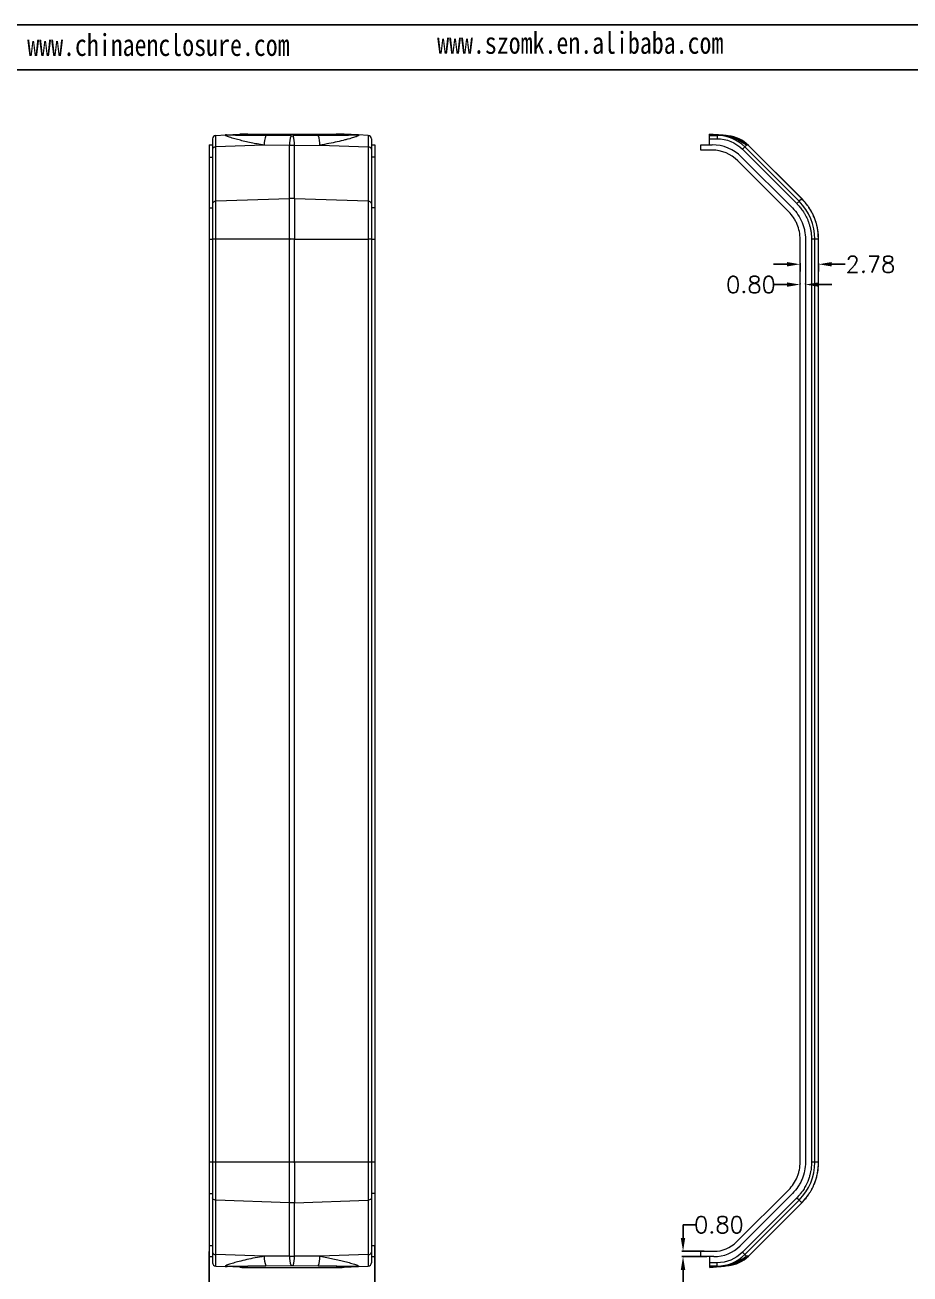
# Model space of a CAD drawing. Header units: inches. Extents: x 1153 to 4131, y 573 to 1071.
# Drawn here: x 3169 to 3302.7, y 668.8 to 857.4 of the extents above; entities that cross this region are included whole.
import ezdxf

# ---------------------------------------------------------------- set-up
doc = ezdxf.new("R2010")
doc.units = ezdxf.units.IN
doc.layers.add('文字', color=81, linetype='Continuous')
doc.styles.get("Standard").update_dxf_attribs({"font": 'txt', "bigfont": 'gbcbig.shx'})
doc.styles.add('宋体', font='', dxfattribs={"width": 0.8, "height": 3.5})
doc.styles.get('宋体').set_extended_font_data('SimSun')
doc.dimstyles.new('2.5', dxfattribs={"dimtxt": 2.5, "dimasz": 2, "dimexe": 0.18, "dimexo": 0.0625, "dimgap": 0.09, "dimtad": 0, "dimtih": 1, "dimtoh": 1, "dimzin": 0, "dimdsep": 46, "dimtxsty": 'Standard', "dimcen": 2, "dimadec": 0, "dimazin": 0, "dimtfac": 1, "dimtofl": 0, "dimtmove": 0, "dimatfit": 3, "dimfxl": 1, "dimtolj": 1, "dimtzin": 0, "dimarcsym": 0})

# ---------------------------------------------------------------- blocks, each defined once
blk = doc.blocks.new('*D358')
at = {"color": 0, "lineweight": -2}
for p, q in [((3196.84, 672.15), (3196.84, 661.2)), ((3221.84, 672.97), (3221.84, 661.2)), ((3198.84, 661.38), (3204.67, 661.38)), ((3219.84, 661.38), (3214.02, 661.38))]:
    blk.add_line(p, q, dxfattribs=at)
at = {"color": 0}
for points in [[(3198.84, 661.72), (3198.84, 661.05), (3196.84, 661.38)], [(3219.84, 661.72), (3219.84, 661.05), (3221.84, 661.38)]]:
    blk.add_solid(points, dxfattribs=at)
at = {"layer": 'Defpoints', "color": 0}
for p in [(3196.84, 672.21), (3221.84, 673.04), (3221.84, 661.38)]:
    blk.add_point(p, dxfattribs=at)
at = {"color": 0, "insert": (3209.34, 661.38), "char_height": 2.5, "attachment_point": 5}
blk.add_mtext('\\A1;25.00', dxfattribs=at)
blk = doc.blocks.new('*D359')
at = {"color": 0, "lineweight": -2}
for p, q in [((3268.42, 674.19), (3268.42, 676.19)), ((3268.42, 676.19), (3270.42, 676.19)), ((3271.59, 672.19), (3268.24, 672.19)), ((3272.03, 671.39), (3268.24, 671.39)), ((3268.42, 669.39), (3268.42, 667.39))]:
    blk.add_line(p, q, dxfattribs=at)
at = {"color": 0}
for points in [[(3268.08, 674.19), (3268.75, 674.19), (3268.42, 672.19)], [(3268.08, 669.39), (3268.75, 669.39), (3268.42, 671.39)]]:
    blk.add_solid(points, dxfattribs=at)
at = {"layer": 'Defpoints', "color": 0}
for p in [(3268.42, 672.19), (3271.65, 672.19), (3272.09, 671.39)]:
    blk.add_point(p, dxfattribs=at)
at = {"color": 0, "insert": (3273.84, 676.19), "char_height": 2.5, "attachment_point": 5}
blk.add_mtext('\\A1;0.80', dxfattribs=at)
blk = doc.blocks.new('*D360')
at = {"color": 0, "lineweight": -2}
for p, q in [((3284.11, 821.25), (3282.11, 821.25)), ((3286.11, 820.16), (3286.11, 821.43)), ((3288.89, 820.16), (3288.89, 821.43)), ((3290.89, 821.25), (3292.89, 821.25))]:
    blk.add_line(p, q, dxfattribs=at)
at = {"color": 0}
for points in [[(3284.11, 821.59), (3284.11, 820.92), (3286.11, 821.25)], [(3290.89, 821.59), (3290.89, 820.92), (3288.89, 821.25)]]:
    blk.add_solid(points, dxfattribs=at)
at = {"layer": 'Defpoints', "color": 0}
for p in [(3288.89, 821.25), (3286.11, 820.1), (3288.89, 820.1)]:
    blk.add_point(p, dxfattribs=at)
at = {"color": 0, "insert": (3296.73, 821.25), "char_height": 2.5, "attachment_point": 5}
blk.add_mtext('\\A1;2.78', dxfattribs=at)
blk = doc.blocks.new('*D361')
at = {"color": 0, "lineweight": -2}
for p, q in [((3284.11, 818.19), (3282.11, 818.19)), ((3286.11, 818.25), (3286.11, 818.37)), ((3286.91, 818.25), (3286.91, 818.37)), ((3288.91, 818.19), (3290.91, 818.19))]:
    blk.add_line(p, q, dxfattribs=at)
at = {"color": 0}
for points in [[(3284.11, 818.52), (3284.11, 817.85), (3286.11, 818.19)], [(3288.91, 818.52), (3288.91, 817.85), (3286.91, 818.19)]]:
    blk.add_solid(points, dxfattribs=at)
at = {"layer": 'Defpoints', "color": 0}
for p in [(3286.11, 818.19), (3286.11, 818.19), (3286.91, 818.19)]:
    blk.add_point(p, dxfattribs=at)
at = {"color": 0, "insert": (3278.68, 818.19), "char_height": 2.5, "attachment_point": 5}
blk.add_mtext('\\A1;0.80', dxfattribs=at)

msp = doc.modelspace()

# ---------------------------------------------------------------- linework, layer by layer
for p, q in [((3022.43, 857.39), (3424.699, 857.39)), ((3032.839, 850.617), (3417.927, 850.617))]:
    msp.add_line(p, q)
at = {"color": 7, "linetype": 'Continuous', "lineweight": 15}
for p, q in [((3197.819, 840.71), (3199.313, 840.785)), ((3197.819, 838.975), (3197.819, 840.71)), ((3199.313, 840.785), (3201.47, 840.893)), ((3202.657, 840.923), (3199.563, 840.768)), ((3202.657, 840.923), (3216.031, 840.923)), ((3209.194, 840.65), (3205.372, 840.679)), ((3213.315, 840.679), (3209.494, 840.65)), ((3219.125, 840.768), (3216.031, 840.923)), ((3219.374, 840.785), (3217.218, 840.893)), ((3220.869, 840.71), (3219.374, 840.785)), ((3220.869, 840.71), (3220.869, 838.975)), ((3272.442, 840.923), (3274.036, 840.768)), ((3273.553, 840.785), (3272.442, 840.893)), ((3272.442, 840.71), (3272.442, 840.893)), ((3272.442, 840.71), (3273.553, 840.71)), ((3272.442, 839.287), (3272.442, 840.211)), ((3272.442, 840.211), (3273.553, 840.211)), ((3273.553, 840.71), (3273.553, 840.785)), ((3273.553, 840.71), (3273.553, 840.211)), ((3275.251, 840.65), (3274.952, 840.679)), ((3196.844, 839.287), (3197.344, 839.287)), ((3196.844, 839.287), (3196.844, 837.441)), ((3197.344, 838.622), (3197.344, 830.412)), ((3205.123, 839.234), (3197.819, 838.975)), ((3197.819, 830.765), (3197.819, 838.975)), ((3208.944, 839.204), (3205.123, 839.234)), ((3208.944, 831.158), (3208.944, 839.204)), ((3209.743, 839.204), (3213.565, 839.234)), ((3209.743, 831.158), (3209.743, 839.204)), ((3213.565, 839.234), (3220.869, 838.975)), ((3220.869, 838.975), (3220.869, 830.765)), ((3221.344, 839.287), (3221.844, 839.287)), ((3221.344, 838.622), (3221.344, 830.412)), ((3221.844, 839.287), (3221.844, 837.441)), ((3271.092, 838.487), (3271.092, 839.287)), ((3271.092, 839.287), (3272.808, 839.287)), ((3272.808, 838.487), (3271.092, 838.487)), ((3277.742, 838.975), (3277.389, 838.622)), ((3277.389, 838.622), (3285.599, 830.412)), ((3278, 839.234), (3277.742, 838.975)), ((3285.952, 830.765), (3277.742, 838.975)), ((3278.3, 839.204), (3278, 839.234)), ((3286.346, 831.158), (3278.3, 839.204)), ((3286.355, 831.163), (3278.305, 839.213)), ((3196.844, 837.441), (3197.344, 837.441)), ((3196.844, 837.441), (3196.844, 829.758)), ((3221.844, 837.441), (3221.344, 837.441)), ((3221.844, 837.441), (3221.844, 829.758)), ((3284.38, 829.192), (3276.697, 836.876)), ((3277.263, 837.441), (3284.946, 829.758)), ((3208.944, 831.158), (3197.819, 830.765)), ((3220.869, 830.765), (3209.743, 831.158)), ((3286.346, 831.158), (3285.952, 830.765)), ((3196.844, 829.758), (3197.344, 829.758)), ((3221.844, 829.758), (3221.344, 829.758)), ((3196.844, 825.021), (3197.344, 825.021)), ((3196.844, 825.021), (3196.844, 685.652)), ((3197.344, 825.022), (3197.344, 685.651)), ((3208.944, 825.021), (3197.819, 825.021)), ((3197.819, 685.652), (3197.819, 825.021)), ((3208.944, 825.021), (3208.944, 825.184)), ((3208.944, 685.652), (3208.944, 825.021)), ((3209.743, 825.021), (3209.074, 825.021)), ((3209.743, 685.652), (3209.743, 825.021)), ((3209.743, 825.021), (3220.869, 825.021)), ((3220.869, 825.021), (3220.869, 685.652)), ((3221.344, 825.022), (3221.344, 685.651)), ((3221.344, 825.021), (3221.844, 825.021)), ((3221.844, 825.021), (3221.844, 685.652)), ((3286.108, 685.652), (3286.108, 825.021)), ((3286.908, 825.021), (3286.908, 685.652)), ((3287.832, 825.022), (3287.832, 685.651)), ((3288.331, 685.652), (3288.331, 825.021)), ((3288.888, 825.021), (3288.331, 825.021)), ((3288.888, 825.021), (3288.871, 825.185)), ((3288.888, 685.652), (3288.888, 825.021)), ((3288.898, 685.648), (3288.898, 825.025)), ((3197.344, 685.652), (3196.844, 685.652)), ((3208.944, 685.652), (3197.819, 685.652)), ((3209.743, 685.652), (3209.618, 685.652)), ((3209.743, 685.652), (3209.743, 685.529)), ((3220.869, 685.652), (3209.743, 685.652)), ((3221.844, 685.652), (3221.344, 685.652)), ((3288.888, 685.652), (3288.331, 685.652)), ((3276.5, 673.601), (3284.38, 681.481)), ((3196.844, 680.915), (3197.344, 680.915)), ((3196.844, 680.915), (3196.844, 673.035)), ((3197.344, 680.261), (3197.344, 672.051)), ((3208.944, 679.515), (3197.819, 679.908)), ((3197.819, 671.698), (3197.819, 679.908)), ((3208.944, 679.515), (3208.944, 679.639)), ((3208.944, 671.469), (3208.944, 679.515)), ((3209.743, 679.515), (3209.074, 679.515)), ((3209.743, 679.515), (3220.869, 679.908)), ((3209.743, 671.469), (3209.743, 679.515)), ((3220.869, 679.908), (3220.869, 671.698)), ((3221.844, 680.915), (3221.344, 680.915)), ((3221.344, 680.261), (3221.344, 672.051)), ((3221.844, 680.915), (3221.844, 673.035)), ((3284.946, 680.915), (3277.066, 673.035)), ((3285.599, 680.261), (3277.389, 672.051)), ((3277.742, 671.698), (3285.952, 679.908)), ((3278.3, 671.469), (3286.346, 679.515)), ((3278.305, 671.46), (3286.354, 679.509)), ((3286.346, 679.515), (3285.952, 679.908)), ((3286.346, 679.515), (3286.448, 679.64)), ((3286.346, 679.515), (3286.346, 679.515)), ((3197.344, 673.035), (3196.844, 673.035)), ((3196.844, 673.035), (3196.844, 671.387)), ((3205.12, 671.44), (3197.819, 671.698)), ((3197.819, 669.963), (3197.819, 671.698)), ((3220.869, 671.698), (3213.567, 671.44)), ((3220.869, 671.698), (3220.869, 669.963)), ((3221.844, 673.035), (3221.344, 673.035)), ((3221.844, 673.035), (3221.844, 671.387)), ((3271.092, 671.387), (3271.092, 672.187)), ((3271.092, 672.187), (3273.086, 672.187)), ((3277.742, 671.698), (3277.389, 672.051)), ((3278, 671.44), (3277.742, 671.698)), ((3196.844, 671.387), (3197.344, 671.387)), ((3197.819, 669.963), (3199.311, 669.888)), ((3201.468, 669.78), (3199.311, 669.888)), ((3202.655, 669.751), (3199.561, 669.905)), ((3202.655, 669.751), (3216.033, 669.751)), ((3208.944, 671.469), (3205.12, 671.44)), ((3205.37, 669.994), (3209.194, 670.023)), ((3209.494, 670.023), (3213.317, 669.994)), ((3213.567, 671.44), (3209.743, 671.469)), ((3219.126, 669.905), (3216.033, 669.751)), ((3217.22, 669.78), (3219.376, 669.888)), ((3219.376, 669.888), (3220.869, 669.963)), ((3221.344, 671.387), (3221.844, 671.387)), ((3273.086, 671.387), (3271.092, 671.387)), ((3272.442, 671.387), (3272.442, 670.462)), ((3273.553, 670.462), (3272.442, 670.462)), ((3272.442, 670.462), (3272.442, 669.963)), ((3273.553, 669.963), (3272.442, 669.963)), ((3272.442, 669.963), (3272.442, 669.78)), ((3272.442, 669.751), (3274.036, 669.905)), ((3272.442, 669.78), (3273.553, 669.888)), ((3273.553, 669.963), (3273.553, 670.462)), ((3273.553, 669.963), (3273.553, 669.888)), ((3274.952, 669.994), (3275.251, 670.023)), ((3278.3, 671.469), (3278, 671.44)), ((3278.166, 671.343), (3278.31, 671.465))]:
    msp.add_line(p, q, dxfattribs=at)
at = {"color": 8, "linetype": 'Continuous', "lineweight": 15}
for p, q in [((3219.374, 840.785), (3219.392, 840.78)), ((3286.346, 831.158), (3286.346, 831.158)), ((3209.618, 685.652), (3208.944, 685.652)), ((3199.293, 669.894), (3199.311, 669.888))]:
    msp.add_line(p, q, dxfattribs=at)
at = {"color": 7, "linetype": 'Continuous', "lineweight": 15}
for centre, radius, start, end in [((3197.844, 840.211), 0.5, 92.86241, 180), ((3199.365, 839.719), 1.068, 79.34272, 92.80337), ((3209.667, 839.193), 4.545, 160.91301, 179.48645), ((3213.489, 839.164), 4.545, 160.91301, 179.48645), ((3205.198, 839.164), 4.545, 0.51355, 19.08699), ((3209.02, 839.193), 4.545, 0.51355, 19.08699), ((3219.322, 839.719), 1.068, 87.19663, 100.65728), ((3220.844, 840.211), 0.5, 0, 87.13759), ((3273.655, 836.837), 3.949, 84.4594, 91.47538), ((3273.553, 834.787), 5.924, 45, 90), ((3274.471, 835.727), 4.975, 44.81121, 84.44653), ((3274.77, 835.698), 4.975, 44.81121, 84.44653), ((3197.774, 838.54), 0.438, 84.10711, 169.14308), ((3220.914, 838.54), 0.438, 10.85677, 95.89291), ((3272.808, 832.987), 6.3, 45, 90), ((3272.808, 832.987), 5.5, 45, 90), ((3273.086, 677.015), 4.829, 270, 315), ((3197.774, 672.133), 0.438, 190.85692, 275.89288), ((3220.914, 672.133), 0.438, 264.10712, 349.14308), ((3273.086, 677.015), 5.629, 270, 315), ((3273.553, 675.887), 5.924, 270, 315), ((3197.844, 670.462), 0.5, 180, 267.13759), ((3199.364, 670.955), 1.068, 267.19663, 280.65728), ((3209.665, 671.48), 4.545, 180.51355, 199.08699), ((3213.489, 671.509), 4.545, 180.51355, 199.08699), ((3205.198, 671.509), 4.545, 340.91301, 359.48645), ((3209.022, 671.48), 4.545, 340.91301, 359.48645), ((3219.324, 670.955), 1.068, 259.34272, 272.80337), ((3220.844, 670.462), 0.5, 272.86241, 0), ((3273.655, 673.836), 3.949, 268.52462, 275.5406), ((3274.471, 674.946), 4.975, 275.55347, 315.18879), ((3274.77, 674.975), 4.975, 275.55347, 315.18879)]:
    msp.add_arc(centre, radius, start, end, dxfattribs=at)
for points in [[(3197.344, 840.211), (3197.344, 840.211), (3197.344, 839.639), (3197.344, 838.622)], [(3202.657, 840.923), (3202.261, 840.923), (3201.865, 840.913), (3201.47, 840.893)], [(3209.194, 840.65), (3209.244, 840.65), (3209.344, 840.649), (3209.444, 840.65), (3209.494, 840.65)], [(3217.218, 840.893), (3216.823, 840.913), (3216.427, 840.923), (3216.031, 840.923)], [(3273.553, 840.211), (3274.992, 840.211), (3276.372, 839.639), (3277.389, 838.622)], [(3197.819, 825.021), (3197.819, 827.174), (3197.819, 829.246), (3197.819, 830.765)], [(3209.743, 831.158), (3209.743, 829.543), (3209.743, 827.309), (3209.743, 825.021)], [(3220.869, 830.765), (3220.869, 829.246), (3220.869, 827.174), (3220.869, 825.021)], [(3288.331, 825.021), (3288.336, 827.174), (3287.463, 829.246), (3285.952, 830.765)], [(3197.819, 679.908), (3197.819, 681.434), (3197.819, 683.502), (3197.819, 685.652)], [(3220.869, 685.652), (3220.869, 683.502), (3220.869, 681.429), (3220.869, 679.908)], [(3285.952, 679.908), (3287.471, 681.434), (3288.326, 683.502), (3288.331, 685.652)], [(3197.344, 672.051), (3197.344, 671.034), (3197.344, 670.462), (3197.344, 670.462)], [(3277.389, 672.051), (3276.372, 671.034), (3274.992, 670.462), (3273.553, 670.462)], [(3201.468, 669.78), (3201.863, 669.761), (3202.259, 669.751), (3202.655, 669.751)], [(3209.194, 670.023), (3209.294, 670.024), (3209.394, 670.024), (3209.494, 670.023)], [(3216.033, 669.751), (3216.428, 669.751), (3216.824, 669.761), (3217.22, 669.78)]]:
    msp.add_open_spline(points, degree=3, dxfattribs=at)
for points, knots in [([(3199.273, 840.716), (3199.25, 840.733), (3199.203, 840.768), (3199.264, 840.776), (3199.295, 840.78)], [0, 0, 0, 0, 0.4815136, 1, 1, 1, 1]), ([(3205.372, 840.679), (3205.117, 840.681), (3204.607, 840.685), (3203.92, 840.691), (3203.155, 840.697), (3202.395, 840.704), (3201.553, 840.713), (3200.918, 840.721), (3200.408, 840.728), (3200.092, 840.734), (3199.843, 840.739), (3199.69, 840.744), (3199.585, 840.748), (3199.536, 840.751), (3199.509, 840.752), (3199.49, 840.754), (3199.474, 840.756), (3199.467, 840.758), (3199.471, 840.76), (3199.478, 840.762), (3199.496, 840.764), (3199.526, 840.766), (3199.551, 840.767), (3199.563, 840.768)], [0, 0, 0, 0, 0.12490921, 0.24983228, 0.33617717, 0.49969287, 0.62235187, 0.74949331, 0.81201395, 0.87449305, 0.90572106, 0.9369537, 0.95265234, 0.96045162, 0.9643776, 0.9683414, 0.9728623, 0.97735993, 0.97962586, 0.98189359, 0.98641375, 0.99320072, 1, 1, 1, 1]), ([(3219.125, 840.768), (3219.136, 840.767), (3219.159, 840.766), (3219.188, 840.764), (3219.207, 840.762), (3219.216, 840.76), (3219.22, 840.759), (3219.215, 840.756), (3219.198, 840.754), (3219.178, 840.752), (3219.152, 840.751), (3219.103, 840.748), (3218.998, 840.744), (3218.845, 840.739), (3218.658, 840.735), (3218.469, 840.732), (3218.216, 840.728), (3217.521, 840.717), (3216.376, 840.704), (3215.101, 840.693), (3214.081, 840.685), (3213.57, 840.681), (3213.315, 840.679)], [0, 0, 0, 0, 0.0063469, 0.0126844, 0.0174275, 0.0198136, 0.0221922, 0.0269056, 0.0316506, 0.0356145, 0.0395406, 0.04734, 0.0630391, 0.0942725, 0.1255013, 0.1567885, 0.1880647, 0.2505074, 0.5002963, 0.7501617, 0.8750878, 1, 1, 1, 1]), ([(3219.392, 840.78), (3219.424, 840.776), (3219.485, 840.768), (3219.437, 840.733), (3219.415, 840.716)], [0, 0, 0, 0, 0.5184074, 1, 1, 1, 1]), ([(3221.344, 840.211), (3221.344, 840.21), (3221.344, 840.209), (3221.344, 840.196), (3221.344, 840.176), (3221.344, 840.147), (3221.344, 840.091), (3221.344, 839.988), (3221.344, 839.806), (3221.344, 839.576), (3221.344, 839.33), (3221.344, 839.089), (3221.344, 838.866), (3221.344, 838.704), (3221.344, 838.622)], [0, 0, 0, 0, 0.0495787, 0.0990547, 0.148503, 0.1979987, 0.2476168, 0.3737532, 0.5000135, 0.6261499, 0.7524102, 0.8349708, 0.9173847, 1, 1, 1, 1]), ([(3272.442, 840.211), (3272.442, 840.231), (3272.442, 840.272), (3272.442, 840.332), (3272.442, 840.402), (3272.442, 840.479), (3272.442, 840.557), (3272.442, 840.623), (3272.442, 840.67), (3272.442, 840.701), (3272.442, 840.707), (3272.442, 840.71)], [0, 0, 0, 0, 0.0797994, 0.1596621, 0.2407694, 0.3689248, 0.5000653, 0.6282219, 0.7593636, 0.8789593, 1, 1, 1, 1]), ([(3278, 839.234), (3277.956, 839.265), (3277.87, 839.325), (3277.733, 839.418), (3277.595, 839.508), (3277.392, 839.635), (3277.108, 839.804), (3276.688, 840.026), (3276.266, 840.217), (3275.846, 840.376), (3275.544, 840.473), (3275.279, 840.548), (3275.058, 840.603), (3274.823, 840.654), (3274.573, 840.698), (3274.314, 840.735), (3274.053, 840.761), (3273.797, 840.779), (3273.634, 840.783), (3273.553, 840.785)], [0, 0, 0, 0, 0.0679007, 0.1320901, 0.1925948, 0.2494466, 0.3784305, 0.4969944, 0.6216806, 0.6865088, 0.7466268, 0.7782609, 0.8099154, 0.8421026, 0.8736597, 0.9068435, 0.9385412, 0.9693706, 1, 1, 1, 1]), ([(3274.952, 840.679), (3274.932, 840.681), (3274.892, 840.685), (3274.833, 840.691), (3274.767, 840.697), (3274.696, 840.704), (3274.606, 840.713), (3274.522, 840.721), (3274.444, 840.728), (3274.389, 840.734), (3274.329, 840.739), (3274.283, 840.744), (3274.243, 840.748), (3274.215, 840.751), (3274.197, 840.752), (3274.18, 840.754), (3274.159, 840.756), (3274.136, 840.758), (3274.117, 840.76), (3274.1, 840.762), (3274.079, 840.764), (3274.056, 840.766), (3274.043, 840.767), (3274.036, 840.768)], [0, 0, 0, 0, 0.12490921, 0.24983228, 0.33617717, 0.49969287, 0.62235187, 0.74949331, 0.81201395, 0.87449305, 0.90572106, 0.9369537, 0.95265234, 0.96045162, 0.9643776, 0.9683414, 0.9728623, 0.97735993, 0.97962586, 0.98189359, 0.98641375, 0.99320072, 1, 1, 1, 1]), ([(3209.743, 839.204), (3209.655, 839.206), (3209.477, 839.209), (3209.21, 839.209), (3209.033, 839.206), (3208.944, 839.204)], [0, 0, 0, 0, 0.3333461, 0.6666539, 1, 1, 1, 1]), ([(3197.819, 830.765), (3197.761, 830.763), (3197.7, 830.753), (3197.583, 830.717), (3197.527, 830.689), (3197.436, 830.621), (3197.4, 830.58), (3197.354, 830.496), (3197.344, 830.452), (3197.344, 830.412)], [0, 0, 0, 0, 0.25, 0.25, 0.5, 0.5, 0.75, 0.75, 1, 1, 1, 1]), ([(3197.344, 830.412), (3197.344, 830.353), (3197.344, 830.227), (3197.344, 830.015), (3197.344, 829.769), (3197.344, 829.486), (3197.344, 829.162), (3197.344, 828.796), (3197.344, 828.386), (3197.344, 827.961), (3197.344, 827.526), (3197.344, 827.088), (3197.344, 826.617), (3197.344, 826.113), (3197.344, 825.578), (3197.344, 825.211), (3197.344, 825.022)], [0, 0, 0, 0, 0.0413847, 0.0888375, 0.1423323, 0.2018482, 0.2673716, 0.3388985, 0.4164375, 0.5000138, 0.5726413, 0.6494335, 0.7304543, 0.8157949, 0.9055838, 1, 1, 1, 1]), ([(3209.743, 831.158), (3209.657, 831.16), (3209.497, 831.165), (3209.278, 831.165), (3209.098, 831.162), (3208.991, 831.159), (3208.944, 831.158)], [0, 0, 0, 0, 0.3244676, 0.599352, 0.8245371, 1, 1, 1, 1]), ([(3221.344, 830.412), (3221.344, 830.452), (3221.334, 830.496), (3221.288, 830.58), (3221.252, 830.621), (3221.16, 830.689), (3221.104, 830.717), (3220.987, 830.753), (3220.926, 830.763), (3220.869, 830.765)], [0, 0, 0, 0, 0.25, 0.25, 0.5, 0.5, 0.75, 0.75, 1, 1, 1, 1]), ([(3221.344, 830.412), (3221.344, 830.353), (3221.344, 830.234), (3221.344, 830.049), (3221.344, 829.859), (3221.344, 829.663), (3221.344, 829.462), (3221.344, 829.12), (3221.344, 828.62), (3221.344, 827.943), (3221.344, 827.239), (3221.344, 826.594), (3221.344, 826.019), (3221.344, 825.521), (3221.344, 825.189), (3221.344, 825.022)], [0, 0, 0, 0, 0.0416599, 0.0832982, 0.1249614, 0.1666962, 0.208549, 0.2505658, 0.3751234, 0.5000141, 0.6248194, 0.7494637, 0.8332858, 0.9166737, 1, 1, 1, 1]), ([(3285.952, 830.765), (3285.95, 830.763), (3285.941, 830.753), (3285.905, 830.717), (3285.877, 830.689), (3285.809, 830.621), (3285.768, 830.58), (3285.684, 830.496), (3285.64, 830.452), (3285.599, 830.412)], [0, 0, 0, 0, 0.25, 0.25, 0.5, 0.5, 0.75, 0.75, 1, 1, 1, 1]), ([(3285.599, 830.412), (3285.657, 830.353), (3285.782, 830.227), (3285.972, 830.015), (3286.177, 829.769), (3286.392, 829.486), (3286.614, 829.162), (3286.836, 828.796), (3287.054, 828.386), (3287.247, 827.961), (3287.413, 827.526), (3287.552, 827.088), (3287.669, 826.617), (3287.76, 826.113), (3287.821, 825.578), (3287.828, 825.211), (3287.832, 825.022)], [0, 0, 0, 0, 0.0413847, 0.0888375, 0.1423323, 0.2018482, 0.2673716, 0.3388985, 0.4164375, 0.5000138, 0.5726413, 0.6494335, 0.7304543, 0.8157949, 0.9055838, 1, 1, 1, 1]), ([(3288.898, 825.013), (3288.888, 825.338), (3288.872, 825.871), (3288.77, 826.535), (3288.67, 827.012), (3288.563, 827.425), (3288.432, 827.839), (3288.253, 828.32), (3288.023, 828.839), (3287.777, 829.298), (3287.546, 829.681), (3287.293, 830.063), (3286.991, 830.462), (3286.709, 830.792), (3286.526, 830.989), (3286.424, 831.093), (3286.376, 831.142), (3286.358, 831.16), (3286.353, 831.165), (3286.351, 831.167), (3286.351, 831.167), (3286.35, 831.168)], [0, 0, 0, 0, 0.1428794, 0.2335035, 0.2946469, 0.3567021, 0.4207149, 0.4850809, 0.5816989, 0.6699243, 0.7134081, 0.7779323, 0.8710229, 0.9325949, 0.968527, 0.9888018, 0.9965339, 0.9989322, 0.9996493, 0.9998726, 1, 1, 1, 1]), ([(3196.844, 829.758), (3196.844, 829.446), (3196.844, 829.106), (3196.844, 828.372), (3196.844, 827.987), (3196.844, 827.384), (3196.844, 827.179), (3196.844, 826.759), (3196.844, 826.544), (3196.844, 825.898), (3196.844, 825.463), (3196.844, 825.021)], [0, 0, 0, 0, 0.25, 0.25, 0.5, 0.5, 0.625, 0.625, 0.75, 0.75, 1, 1, 1, 1]), ([(3221.844, 829.758), (3221.844, 829.446), (3221.844, 829.106), (3221.844, 828.372), (3221.844, 827.987), (3221.844, 827.384), (3221.844, 827.179), (3221.844, 826.759), (3221.844, 826.544), (3221.844, 825.898), (3221.844, 825.463), (3221.844, 825.021)], [0, 0, 0, 0, 0.25, 0.25, 0.5, 0.5, 0.625, 0.625, 0.75, 0.75, 1, 1, 1, 1]), ([(3286.108, 825.021), (3286.108, 825.41), (3286.07, 825.795), (3285.918, 826.557), (3285.805, 826.924), (3285.585, 827.456), (3285.503, 827.629), (3285.322, 827.97), (3285.221, 828.137), (3284.899, 828.619), (3284.655, 828.918), (3284.38, 829.192)], [0, 0, 0, 0, 0.25, 0.25, 0.5, 0.5, 0.625, 0.625, 0.75, 0.75, 1, 1, 1, 1]), ([(3284.946, 829.758), (3285.258, 829.446), (3285.536, 829.106), (3286.026, 828.372), (3286.231, 827.987), (3286.481, 827.384), (3286.555, 827.179), (3286.682, 826.759), (3286.736, 826.544), (3286.864, 825.898), (3286.908, 825.463), (3286.908, 825.021)], [0, 0, 0, 0, 0.25, 0.25, 0.5, 0.5, 0.625, 0.625, 0.75, 0.75, 1, 1, 1, 1]), ([(3197.819, 825.021), (3197.692, 825.021), (3197.569, 825.022), (3197.394, 825.022), (3197.344, 825.022), (3197.344, 825.022)], [0, 0, 0, 0, 0.5, 0.5, 1, 1, 1, 1]), ([(3208.944, 825.188), (3208.968, 825.155), (3209.005, 825.106), (3209.037, 825.048), (3209.055, 825.028), (3209.061, 825.023), (3209.07, 825.019), (3209.077, 825.019), (3209.083, 825.018)], [0, 0, 0, 0, 0.53835488, 0.81944163, 0.87637877, 0.90040564, 0.92168704, 1, 1, 1, 1]), ([(3221.344, 825.022), (3221.344, 825.022), (3221.293, 825.022), (3221.119, 825.022), (3220.995, 825.021), (3220.869, 825.021)], [0, 0, 0, 0, 0.5, 0.5, 1, 1, 1, 1]), ([(3288.331, 825.021), (3288.325, 825.021), (3288.268, 825.022), (3288.085, 825.022), (3287.959, 825.022), (3287.832, 825.022)], [0, 0, 0, 0, 0.5, 0.5, 1, 1, 1, 1]), ([(3196.844, 685.652), (3196.844, 685.211), (3196.844, 684.774), (3196.844, 683.908), (3196.844, 683.491), (3196.844, 682.887), (3196.844, 682.69), (3196.844, 682.304), (3196.844, 682.113), (3196.844, 681.566), (3196.844, 681.227), (3196.844, 680.915)], [0, 0, 0, 0, 0.25, 0.25, 0.5, 0.5, 0.625, 0.625, 0.75, 0.75, 1, 1, 1, 1]), ([(3197.819, 685.652), (3197.761, 685.652), (3197.7, 685.652), (3197.583, 685.651), (3197.527, 685.651), (3197.436, 685.651), (3197.4, 685.651), (3197.354, 685.651), (3197.344, 685.651), (3197.344, 685.651)], [0, 0, 0, 0, 0.25, 0.25, 0.5, 0.5, 0.75, 0.75, 1, 1, 1, 1]), ([(3197.344, 685.651), (3197.344, 685.574), (3197.344, 685.399), (3197.344, 685.103), (3197.344, 684.742), (3197.344, 684.319), (3197.344, 683.836), (3197.344, 683.297), (3197.344, 682.658), (3197.344, 681.993), (3197.344, 681.372), (3197.344, 680.891), (3197.344, 680.535), (3197.344, 680.342), (3197.344, 680.261)], [0, 0, 0, 0, 0.03838032, 0.087887, 0.1484349, 0.21994989, 0.30238406, 0.39573173, 0.50004719, 0.64329709, 0.76496653, 0.86508524, 0.94350737, 1, 1, 1, 1]), ([(3209.749, 685.52), (3209.727, 685.552), (3209.697, 685.598), (3209.653, 685.64), (3209.628, 685.653), (3209.616, 685.655), (3209.61, 685.655)], [0, 0, 0, 0, 0.584797, 0.8147407, 0.9115375, 1, 1, 1, 1]), ([(3221.344, 685.651), (3221.344, 685.651), (3221.334, 685.651), (3221.288, 685.651), (3221.252, 685.651), (3221.16, 685.652), (3221.104, 685.652), (3220.987, 685.652), (3220.926, 685.652), (3220.869, 685.652)], [0, 0, 0, 0, 0.25, 0.25, 0.5, 0.5, 0.75, 0.75, 1, 1, 1, 1]), ([(3221.344, 685.651), (3221.344, 685.568), (3221.344, 685.401), (3221.344, 685.152), (3221.344, 684.904), (3221.344, 684.655), (3221.344, 684.407), (3221.344, 683.998), (3221.344, 683.434), (3221.344, 682.73), (3221.344, 682.054), (3221.344, 681.482), (3221.344, 681.009), (3221.344, 680.62), (3221.344, 680.381), (3221.344, 680.261)], [0, 0, 0, 0, 0.0416828, 0.08333863, 0.12501418, 0.16675603, 0.20861058, 0.25062384, 0.37516, 0.50001711, 0.62478282, 0.74941233, 0.8332271, 0.91663241, 1, 1, 1, 1]), ([(3221.844, 685.652), (3221.844, 685.211), (3221.844, 684.774), (3221.844, 683.908), (3221.844, 683.491), (3221.844, 682.887), (3221.844, 682.69), (3221.844, 682.304), (3221.844, 682.113), (3221.844, 681.566), (3221.844, 681.227), (3221.844, 680.915)], [0, 0, 0, 0, 0.25, 0.25, 0.5, 0.5, 0.625, 0.625, 0.75, 0.75, 1, 1, 1, 1]), ([(3284.38, 681.481), (3284.655, 681.755), (3284.9, 682.055), (3285.331, 682.701), (3285.512, 683.04), (3285.732, 683.571), (3285.797, 683.752), (3285.909, 684.121), (3285.956, 684.311), (3286.07, 684.879), (3286.108, 685.263), (3286.108, 685.652)], [0, 0, 0, 0, 0.25, 0.25, 0.5, 0.5, 0.625, 0.625, 0.75, 0.75, 1, 1, 1, 1]), ([(3286.908, 685.652), (3286.908, 685.211), (3286.864, 684.774), (3286.692, 683.908), (3286.564, 683.491), (3286.315, 682.887), (3286.221, 682.69), (3286.015, 682.304), (3285.901, 682.113), (3285.535, 681.566), (3285.258, 681.227), (3284.946, 680.915)], [0, 0, 0, 0, 0.25, 0.25, 0.5, 0.5, 0.625, 0.625, 0.75, 0.75, 1, 1, 1, 1]), ([(3287.832, 685.651), (3287.831, 685.574), (3287.83, 685.399), (3287.815, 685.103), (3287.781, 684.742), (3287.719, 684.319), (3287.618, 683.836), (3287.466, 683.297), (3287.232, 682.658), (3286.912, 681.993), (3286.529, 681.372), (3286.171, 680.891), (3285.866, 680.535), (3285.678, 680.342), (3285.599, 680.261)], [0, 0, 0, 0, 0.03838032, 0.087887, 0.1484349, 0.21994989, 0.30238406, 0.39573173, 0.50004719, 0.64329709, 0.76496653, 0.86508524, 0.94350737, 1, 1, 1, 1]), ([(3286.345, 679.501), (3286.569, 679.738), (3286.936, 680.126), (3287.334, 680.669), (3287.6, 681.078), (3287.816, 681.446), (3288.017, 681.831), (3288.23, 682.298), (3288.435, 682.829), (3288.586, 683.327), (3288.692, 683.762), (3288.784, 684.21), (3288.852, 684.705), (3288.885, 685.137), (3288.895, 685.405), (3288.897, 685.55), (3288.897, 685.619), (3288.898, 685.644), (3288.898, 685.652), (3288.898, 685.654), (3288.898, 685.655), (3288.898, 685.655)], [0, 0, 0, 0, 0.1430488, 0.2338887, 0.2950823, 0.3571132, 0.4211295, 0.4854955, 0.5821306, 0.6705021, 0.7139099, 0.778319, 0.8712894, 0.932754, 0.9685937, 0.9888199, 0.9965435, 0.9989377, 0.9996523, 0.9998742, 1, 1, 1, 1]), ([(3288.331, 685.652), (3288.328, 685.652), (3288.315, 685.652), (3288.263, 685.651), (3288.225, 685.651), (3288.128, 685.651), (3288.071, 685.651), (3287.951, 685.651), (3287.889, 685.651), (3287.832, 685.651)], [0, 0, 0, 0, 0.25, 0.25, 0.5, 0.5, 0.75, 0.75, 1, 1, 1, 1]), ([(3197.819, 679.908), (3197.692, 679.913), (3197.569, 679.953), (3197.394, 680.083), (3197.344, 680.172), (3197.344, 680.261)], [0, 0, 0, 0, 0.5, 0.5, 1, 1, 1, 1]), ([(3208.944, 679.631), (3208.968, 679.607), (3209.005, 679.571), (3209.036, 679.528), (3209.055, 679.514), (3209.061, 679.512), (3209.07, 679.51), (3209.077, 679.509), (3209.083, 679.508)], [0, 0, 0, 0, 0.5436213, 0.8247574, 0.878328, 0.9007359, 0.920922, 1, 1, 1, 1]), ([(3221.344, 680.261), (3221.344, 680.172), (3221.293, 680.083), (3221.119, 679.953), (3220.995, 679.913), (3220.869, 679.908)], [0, 0, 0, 0, 0.5, 0.5, 1, 1, 1, 1]), ([(3285.952, 679.908), (3285.948, 679.913), (3285.908, 679.953), (3285.778, 680.083), (3285.689, 680.172), (3285.599, 680.261)], [0, 0, 0, 0, 0.5, 0.5, 1, 1, 1, 1]), ([(3221.344, 672.051), (3221.344, 672.002), (3221.344, 671.903), (3221.344, 671.764), (3221.344, 671.63), (3221.344, 671.502), (3221.344, 671.319), (3221.344, 671.097), (3221.344, 670.867), (3221.344, 670.686), (3221.344, 670.571), (3221.344, 670.504), (3221.344, 670.469), (3221.344, 670.464), (3221.344, 670.462)], [0, 0, 0, 0, 0.0495787, 0.0990547, 0.148503, 0.1979987, 0.2476168, 0.3737532, 0.5000135, 0.6261499, 0.7524102, 0.8349708, 0.9173847, 1, 1, 1, 1]), ([(3199.271, 669.957), (3199.249, 669.94), (3199.201, 669.905), (3199.262, 669.898), (3199.293, 669.894)], [0, 0, 0, 0, 0.4815218, 1, 1, 1, 1]), ([(3199.561, 669.905), (3199.55, 669.906), (3199.527, 669.907), (3199.498, 669.909), (3199.479, 669.911), (3199.47, 669.913), (3199.466, 669.915), (3199.471, 669.917), (3199.488, 669.919), (3199.508, 669.921), (3199.534, 669.923), (3199.583, 669.925), (3199.688, 669.929), (3199.841, 669.934), (3200.028, 669.938), (3200.217, 669.942), (3200.47, 669.946), (3201.165, 669.956), (3202.31, 669.969), (3203.584, 669.98), (3204.605, 669.988), (3205.115, 669.992), (3205.37, 669.994)], [0, 0, 0, 0, 0.0063469, 0.0126844, 0.0174275, 0.0198136, 0.0221922, 0.0269056, 0.0316506, 0.0356145, 0.0395406, 0.04734, 0.0630391, 0.0942725, 0.1255013, 0.1567885, 0.1880647, 0.2505074, 0.5002963, 0.7501617, 0.8750878, 1, 1, 1, 1]), ([(3208.944, 671.469), (3209.033, 671.467), (3209.21, 671.465), (3209.477, 671.465), (3209.655, 671.467), (3209.743, 671.469)], [0, 0, 0, 0, 0.3333461, 0.6666539, 1, 1, 1, 1]), ([(3213.317, 669.994), (3213.573, 669.992), (3214.083, 669.988), (3214.769, 669.983), (3215.534, 669.976), (3216.294, 669.969), (3217.137, 669.961), (3217.771, 669.952), (3218.282, 669.945), (3218.597, 669.94), (3218.846, 669.934), (3219, 669.929), (3219.105, 669.925), (3219.153, 669.923), (3219.18, 669.921), (3219.199, 669.919), (3219.216, 669.917), (3219.222, 669.915), (3219.218, 669.913), (3219.211, 669.912), (3219.193, 669.909), (3219.163, 669.907), (3219.139, 669.906), (3219.126, 669.905)], [0, 0, 0, 0, 0.12490921, 0.24983228, 0.33617716, 0.49969287, 0.62235187, 0.74949331, 0.81201395, 0.87449305, 0.90572106, 0.9369537, 0.95265234, 0.96045162, 0.9643776, 0.9683414, 0.9728623, 0.97735993, 0.97962586, 0.98189359, 0.98641375, 0.99320072, 1, 1, 1, 1]), ([(3219.416, 669.957), (3219.439, 669.94), (3219.486, 669.905), (3219.426, 669.898), (3219.394, 669.894)], [0, 0, 0, 0, 0.4815364, 1, 1, 1, 1]), ([(3278, 671.44), (3277.956, 671.409), (3277.87, 671.348), (3277.734, 671.255), (3277.596, 671.164), (3277.437, 671.064), (3277.274, 670.967), (3277.09, 670.863), (3276.906, 670.762), (3276.686, 670.649), (3276.441, 670.535), (3276.212, 670.439), (3276.009, 670.359), (3275.848, 670.3), (3275.671, 670.24), (3275.495, 670.186), (3275.292, 670.128), (3275.106, 670.081), (3274.938, 670.045), (3274.78, 670.011), (3274.577, 669.975), (3274.365, 669.946), (3274.193, 669.927), (3274.045, 669.913), (3273.898, 669.901), (3273.764, 669.894), (3273.671, 669.891), (3273.605, 669.889), (3273.568, 669.888), (3273.553, 669.888)], [0, 0, 0, 0, 0.0676976, 0.1317939, 0.1923475, 0.2493926, 0.3247701, 0.3734207, 0.4344867, 0.4969381, 0.559098, 0.6216762, 0.6522604, 0.6842125, 0.7144478, 0.7466515, 0.7730202, 0.8099333, 0.8269451, 0.8418349, 0.8736769, 0.9053373, 0.9211014, 0.9368305, 0.9594328, 0.9750631, 0.9861725, 0.9942399, 1, 1, 1, 1]), ([(3274.036, 669.905), (3274.042, 669.906), (3274.055, 669.907), (3274.076, 669.909), (3274.097, 669.911), (3274.114, 669.913), (3274.133, 669.915), (3274.158, 669.917), (3274.18, 669.919), (3274.197, 669.921), (3274.215, 669.923), (3274.243, 669.925), (3274.283, 669.929), (3274.329, 669.934), (3274.374, 669.938), (3274.411, 669.942), (3274.452, 669.946), (3274.563, 669.956), (3274.692, 669.969), (3274.805, 669.98), (3274.891, 669.988), (3274.932, 669.992), (3274.952, 669.994)], [0, 0, 0, 0, 0.0063469, 0.0126844, 0.0174275, 0.0198136, 0.0221922, 0.0269056, 0.0316506, 0.0356145, 0.0395406, 0.04734, 0.0630391, 0.0942725, 0.1255013, 0.1567885, 0.1880647, 0.2505074, 0.5002963, 0.7501617, 0.8750878, 1, 1, 1, 1])]:
    msp.add_open_spline(points, degree=3, knots=knots, dxfattribs=at)
at = {"color": 8, "linetype": 'Continuous', "lineweight": 15}
for points, knots in [([(3205.123, 839.234), (3204.776, 839.295), (3204.122, 839.41), (3203.146, 839.602), (3202.226, 839.804), (3201.319, 840.026), (3200.475, 840.253), (3199.834, 840.455), (3199.464, 840.604), (3199.299, 840.684), (3199.278, 840.71), (3199.273, 840.716)], [0, 0, 0, 0, 0.147859, 0.2792218, 0.4236104, 0.5563344, 0.6959121, 0.8355257, 0.9062731, 0.9775116, 1, 1, 1, 1]), ([(3219.415, 840.716), (3219.409, 840.71), (3219.388, 840.684), (3219.26, 840.621), (3219.091, 840.549), (3218.899, 840.477), (3218.627, 840.386), (3218.259, 840.273), (3217.828, 840.15), (3217.14, 839.968), (3216.169, 839.735), (3214.9, 839.471), (3214.018, 839.314), (3213.565, 839.234)], [0, 0, 0, 0, 0.0224798, 0.0927052, 0.1282335, 0.1645517, 0.2257004, 0.2922279, 0.3648049, 0.4439467, 0.6233399, 0.8066062, 1, 1, 1, 1]), ([(3208.944, 825.184), (3208.944, 825.699), (3208.944, 826.781), (3208.944, 828.36), (3208.944, 829.884), (3208.944, 830.733), (3208.944, 831.158)], [0, 0, 0, 0, 0.2321065, 0.4876797, 0.7432401, 1, 1, 1, 1]), ([(3288.871, 825.185), (3288.842, 825.699), (3288.779, 826.781), (3288.269, 828.36), (3287.485, 829.884), (3286.726, 830.733), (3286.346, 831.158)], [0, 0, 0, 0, 0.23206794, 0.48765402, 0.74322722, 1, 1, 1, 1]), ([(3208.944, 679.639), (3208.944, 680.025), (3208.944, 680.835), (3208.944, 682.313), (3208.944, 683.946), (3208.944, 685.082), (3208.944, 685.652)], [0, 0, 0, 0, 0.2325229, 0.4879602, 0.7433831, 1, 1, 1, 1]), ([(3209.743, 685.529), (3209.743, 685.001), (3209.743, 683.905), (3209.743, 682.313), (3209.743, 680.789), (3209.743, 679.94), (3209.743, 679.515)], [0, 0, 0, 0, 0.2367664, 0.4907887, 0.7447982, 1, 1, 1, 1]), ([(3286.448, 679.64), (3286.792, 680.026), (3287.513, 680.835), (3288.27, 682.313), (3288.792, 683.946), (3288.856, 685.082), (3288.888, 685.652)], [0, 0, 0, 0, 0.23239294, 0.48787353, 0.74333967, 1, 1, 1, 1]), ([(3205.12, 671.44), (3204.668, 671.359), (3203.782, 671.202), (3202.512, 670.938), (3201.41, 670.672), (3200.473, 670.42), (3199.832, 670.218), (3199.462, 670.07), (3199.298, 669.989), (3199.277, 669.963), (3199.271, 669.957)], [0, 0, 0, 0, 0.19347761, 0.37855607, 0.55630818, 0.69589568, 0.83551886, 0.90627216, 0.97751858, 1, 1, 1, 1]), ([(3213.567, 671.44), (3213.913, 671.378), (3214.567, 671.263), (3215.543, 671.071), (3216.464, 670.869), (3217.37, 670.647), (3218.215, 670.42), (3218.855, 670.218), (3219.225, 670.07), (3219.39, 669.989), (3219.411, 669.963), (3219.416, 669.957)], [0, 0, 0, 0, 0.14785981, 0.27922307, 0.42361243, 0.55633673, 0.69591503, 0.83552935, 0.90627701, 0.97751573, 1, 1, 1, 1])]:
    msp.add_open_spline(points, degree=3, knots=knots, dxfattribs=at)

# ---------------------------------------------------------------- texts
at = {"layer": '文字', "color": 0, "char_height": 3.31086, "width": 58.16862, "attachment_point": 1, "style": '宋体'}
for s, insert in [('www.szomk.en.alibaba.com', (3231.27, 856.352)), ('www.chinaenclosure.com', (3169.342, 856.024))]:
    msp.add_mtext(s, dxfattribs=dict(at, insert=insert))

# ---------------------------------------------------------------- dimensions: what is measured, and where the dimension line sits
for base, p1, p2, picture, middle in [((3288.888, 821.254), (3286.108, 820.097), (3288.888, 820.097), '*D360', (3296.728, 821.254)), ((3286.108, 818.185), (3286.908, 818.185), (3286.108, 818.185), '*D361', (3278.684, 818.185)), ((3221.844, 661.383), (3196.844, 672.211), (3221.844, 673.035), '*D358', (3209.344, 661.383))]:
    dim = msp.add_linear_dim(base=base, p1=p1, p2=p2, dimstyle='2.5')
    dim.commit()
    dim.dimension.update_dxf_attribs({"geometry": picture, "text_midpoint": middle})
dim = msp.add_linear_dim(base=(3268.416, 672.187), p1=(3272.089, 671.387), p2=(3271.654, 672.187), angle=90, dimstyle='2.5')
dim.commit()
dim.dimension.update_dxf_attribs({"geometry": '*D359', "text_midpoint": (3273.839, 676.187)})

doc.saveas('drawing.dxf')
